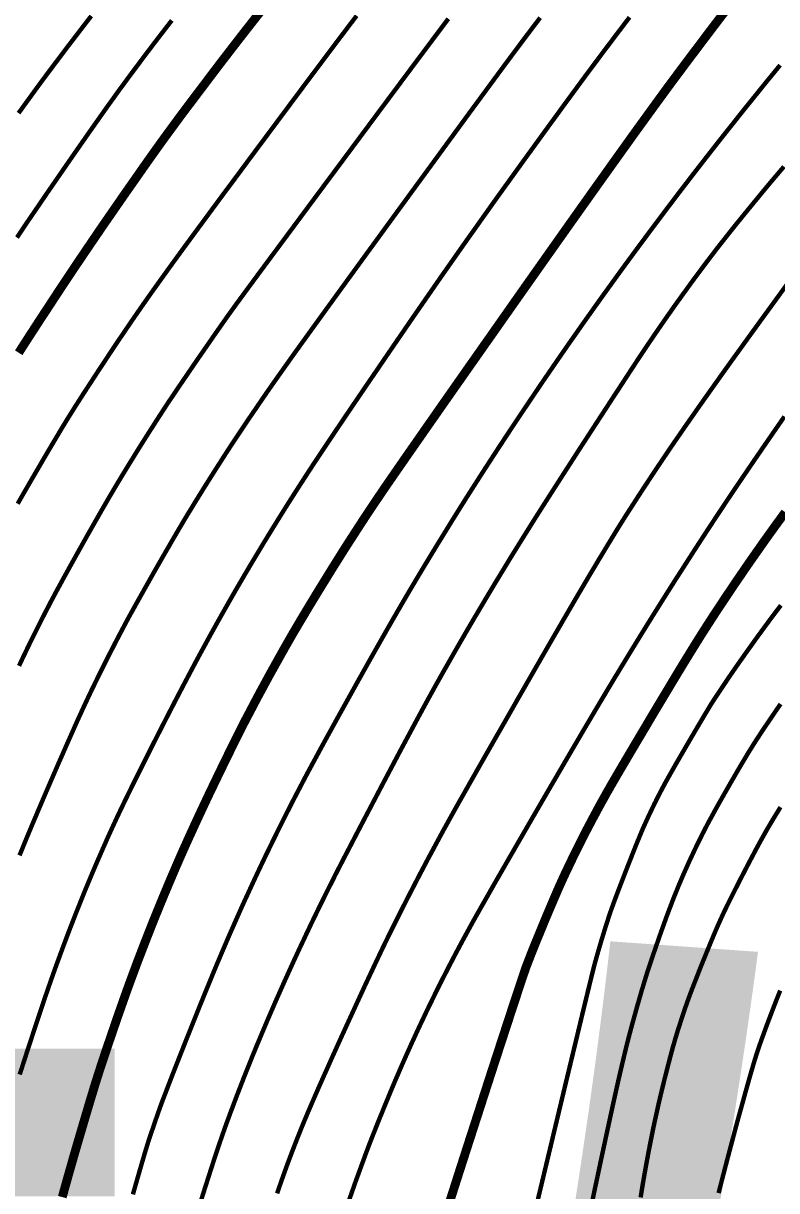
# Model space of a CAD drawing. Extents: x 36524600 to 36525730, y 2746759 to 2747713.
# Drawn here: x 36525031.42 to 36525044.22, y 2747535.47 to 2747555.33 of the extents above; entities that cross this region are included whole.
import ezdxf

# ---------------------------------------------------------------- set-up
doc = ezdxf.new("R2010")
doc.units = 0
doc.header["$LTSCALE"] = 1000
doc.header["$MEASUREMENT"] = 0
doc.layers.add('0-规划文字', color=7, linetype='Continuous')
doc.layers.add('DGX', color=251, linetype='Continuous')
doc.styles.add('黑体', font='simhei.ttf')

# ---------------------------------------------------------------- blocks, each defined once
blk = doc.blocks.new('dxt')
at = {"layer": 'DGX', "color": 253, "linetype": 'Continuous', "flags": 128}
for points, const_width in [([(36525031.336, 2747553.804), (36525031.448, 2747553.959), (36525031.552, 2747554.102), (36525031.647, 2747554.233), (36525031.735, 2747554.353), (36525031.815, 2747554.461), (36525031.887, 2747554.557), (36525031.955, 2747554.648), (36525032.023, 2747554.738), (36525032.091, 2747554.828), (36525032.159, 2747554.919), (36525032.228, 2747555.009), (36525032.297, 2747555.099), (36525032.365, 2747555.188), (36525032.434, 2747555.278), (36525032.503, 2747555.368), (36525032.572, 2747555.457)], 0.075), ([(36525031.309, 2747551.688), (36525031.396, 2747551.818), (36525031.49, 2747551.958), (36525031.593, 2747552.109), (36525031.703, 2747552.27), (36525031.82, 2747552.442), (36525031.946, 2747552.625), (36525032.079, 2747552.818), (36525032.22, 2747553.022), (36525032.361, 2747553.225), (36525032.493, 2747553.415), (36525032.618, 2747553.593), (36525032.735, 2747553.759), (36525032.843, 2747553.912), (36525032.944, 2747554.052), (36525033.036, 2747554.181), (36525033.121, 2747554.296), (36525033.201, 2747554.406), (36525033.282, 2747554.515), (36525033.364, 2747554.624), (36525033.445, 2747554.733), (36525033.527, 2747554.842), (36525033.609, 2747554.95), (36525033.691, 2747555.058), (36525033.774, 2747555.166), (36525033.857, 2747555.274), (36525033.941, 2747555.381)], 0.075), ([(36525031.339, 2747549.727), (36525031.398, 2747549.82), (36525031.465, 2747549.924), (36525031.538, 2747550.038), (36525031.619, 2747550.162), (36525031.707, 2747550.298), (36525031.803, 2747550.444), (36525031.905, 2747550.6), (36525032.015, 2747550.768), (36525032.13, 2747550.942), (36525032.248, 2747551.119), (36525032.368, 2747551.298), (36525032.491, 2747551.48), (36525032.616, 2747551.664), (36525032.743, 2747551.851), (36525032.874, 2747552.041), (36525033.007, 2747552.233), (36525033.136, 2747552.42), (36525033.258, 2747552.594), (36525033.371, 2747552.756), (36525033.475, 2747552.905), (36525033.571, 2747553.041), (36525033.659, 2747553.164), (36525033.738, 2747553.275), (36525033.808, 2747553.372), (36525033.879, 2747553.469), (36525033.958, 2747553.577), (36525034.046, 2747553.697), (36525034.143, 2747553.827), (36525034.249, 2747553.968), (36525034.363, 2747554.12), (36525034.487, 2747554.283), (36525034.619, 2747554.458), (36525034.755, 2747554.638), (36525034.893, 2747554.817), (36525035.031, 2747554.996), (36525035.169, 2747555.174), (36525035.308, 2747555.352), (36525035.448, 2747555.53)], 0.15), ([(36525031.321, 2747547.158), (36525031.403, 2747547.302), (36525031.492, 2747547.456), (36525031.587, 2747547.62), (36525031.683, 2747547.784), (36525031.772, 2747547.938), (36525031.856, 2747548.08), (36525031.934, 2747548.212), (36525032.006, 2747548.333), (36525032.072, 2747548.444), (36525032.132, 2747548.543), (36525032.187, 2747548.632), (36525032.242, 2747548.72), (36525032.304, 2747548.819), (36525032.373, 2747548.927), (36525032.449, 2747549.046), (36525032.533, 2747549.174), (36525032.623, 2747549.313), (36525032.72, 2747549.461), (36525032.825, 2747549.62), (36525032.933, 2747549.784), (36525033.042, 2747549.947), (36525033.152, 2747550.109), (36525033.262, 2747550.271), (36525033.373, 2747550.432), (36525033.485, 2747550.593), (36525033.598, 2747550.753), (36525033.712, 2747550.913), (36525033.836, 2747551.086), (36525033.981, 2747551.287), (36525034.147, 2747551.515), (36525034.334, 2747551.77), (36525034.542, 2747552.052), (36525034.77, 2747552.362), (36525035.02, 2747552.698), (36525035.29, 2747553.063), (36525035.56, 2747553.426), (36525035.809, 2747553.761), (36525036.037, 2747554.067), (36525036.243, 2747554.344), (36525036.429, 2747554.592), (36525036.594, 2747554.812), (36525036.737, 2747555.003), (36525036.859, 2747555.165), (36525036.971, 2747555.313), (36525037.083, 2747555.461)], 0.075), ([(36525031.344, 2747544.399), (36525031.401, 2747544.521), (36525031.454, 2747544.632), (36525031.502, 2747544.732), (36525031.545, 2747544.821), (36525031.587, 2747544.905), (36525031.629, 2747544.989), (36525031.671, 2747545.073), (36525031.713, 2747545.156), (36525031.755, 2747545.24), (36525031.798, 2747545.323), (36525031.841, 2747545.406), (36525031.884, 2747545.489), (36525031.931, 2747545.577), (36525031.983, 2747545.675), (36525032.042, 2747545.783), (36525032.106, 2747545.901), (36525032.177, 2747546.029), (36525032.253, 2747546.167), (36525032.336, 2747546.316), (36525032.424, 2747546.474), (36525032.513, 2747546.632), (36525032.597, 2747546.78), (36525032.675, 2747546.917), (36525032.747, 2747547.044), (36525032.815, 2747547.161), (36525032.876, 2747547.267), (36525032.933, 2747547.363), (36525032.983, 2747547.448), (36525033.031, 2747547.529), (36525033.08, 2747547.609), (36525033.128, 2747547.689), (36525033.177, 2747547.769), (36525033.226, 2747547.849), (36525033.275, 2747547.928), (36525033.324, 2747548.008), (36525033.374, 2747548.088), (36525033.423, 2747548.167), (36525033.473, 2747548.246), (36525033.523, 2747548.325), (36525033.573, 2747548.404), (36525033.624, 2747548.483), (36525033.674, 2747548.562), (36525033.725, 2747548.641), (36525033.776, 2747548.72), (36525033.83, 2747548.803), (36525033.891, 2747548.896), (36525033.96, 2747548.998), (36525034.035, 2747549.11), (36525034.117, 2747549.231), (36525034.206, 2747549.361), (36525034.301, 2747549.501), (36525034.404, 2747549.651), (36525034.507, 2747549.8), (36525034.604, 2747549.94), (36525034.694, 2747550.07), (36525034.778, 2747550.19), (36525034.855, 2747550.3), (36525034.926, 2747550.4), (36525034.991, 2747550.49), (36525035.049, 2747550.571), (36525035.125, 2747550.674), (36525035.241, 2747550.832), (36525035.398, 2747551.045), (36525035.596, 2747551.313), (36525035.835, 2747551.635), (36525036.115, 2747552.013), (36525036.435, 2747552.445), (36525036.797, 2747552.932), (36525037.162, 2747553.424), (36525037.493, 2747553.87), (36525037.79, 2747554.269), (36525038.054, 2747554.624), (36525038.284, 2747554.932), (36525038.48, 2747555.194), (36525038.642, 2747555.41)], 0.075), ([(36525031.352, 2747541.175), (36525031.408, 2747541.31), (36525031.463, 2747541.446), (36525031.521, 2747541.584), (36525031.581, 2747541.728), (36525031.645, 2747541.879), (36525031.712, 2747542.037), (36525031.782, 2747542.201), (36525031.855, 2747542.371), (36525031.932, 2747542.548), (36525032.011, 2747542.731), (36525032.09, 2747542.91), (36525032.163, 2747543.077), (36525032.231, 2747543.23), (36525032.293, 2747543.37), (36525032.35, 2747543.497), (36525032.402, 2747543.61), (36525032.448, 2747543.711), (36525032.489, 2747543.798), (36525032.527, 2747543.879), (36525032.565, 2747543.959), (36525032.604, 2747544.04), (36525032.643, 2747544.12), (36525032.682, 2747544.2), (36525032.722, 2747544.28), (36525032.761, 2747544.36), (36525032.801, 2747544.44), (36525032.841, 2747544.519), (36525032.881, 2747544.599), (36525032.922, 2747544.678), (36525032.963, 2747544.758), (36525033.004, 2747544.837), (36525033.045, 2747544.916), (36525033.087, 2747544.995), (36525033.128, 2747545.074), (36525033.173, 2747545.158), (36525033.223, 2747545.251), (36525033.28, 2747545.353), (36525033.342, 2747545.465), (36525033.41, 2747545.587), (36525033.484, 2747545.718), (36525033.563, 2747545.859), (36525033.648, 2747546.01), (36525033.734, 2747546.16), (36525033.814, 2747546.3), (36525033.89, 2747546.431), (36525033.959, 2747546.551), (36525034.024, 2747546.662), (36525034.083, 2747546.763), (36525034.137, 2747546.854), (36525034.186, 2747546.936), (36525034.232, 2747547.012), (36525034.279, 2747547.088), (36525034.325, 2747547.164), (36525034.372, 2747547.24), (36525034.419, 2747547.316), (36525034.466, 2747547.392), (36525034.513, 2747547.468), (36525034.561, 2747547.543), (36525034.608, 2747547.619), (36525034.656, 2747547.694), (36525034.704, 2747547.77), (36525034.752, 2747547.845), (36525034.8, 2747547.92), (36525034.848, 2747547.995), (36525034.897, 2747548.07), (36525034.945, 2747548.145), (36525034.997, 2747548.224), (36525035.056, 2747548.312), (36525035.121, 2747548.41), (36525035.192, 2747548.516), (36525035.27, 2747548.632), (36525035.355, 2747548.756), (36525035.446, 2747548.89), (36525035.544, 2747549.033), (36525035.665, 2747549.207), (36525035.826, 2747549.435), (36525036.026, 2747549.717), (36525036.268, 2747550.053), (36525036.549, 2747550.442), (36525036.87, 2747550.885), (36525037.231, 2747551.382), (36525037.632, 2747551.933), (36525038.034, 2747552.484), (36525038.397, 2747552.981), (36525038.721, 2747553.425), (36525039.006, 2747553.815), (36525039.253, 2747554.151), (36525039.46, 2747554.433), (36525039.629, 2747554.662), (36525039.759, 2747554.837), (36525039.869, 2747554.985), (36525039.98, 2747555.133), (36525040.091, 2747555.28), (36525040.203, 2747555.427)], 0.075), ([(36525031.355, 2747537.447), (36525031.412, 2747537.622), (36525031.473, 2747537.811), (36525031.539, 2747538.013), (36525031.605, 2747538.214), (36525031.667, 2747538.402), (36525031.726, 2747538.578), (36525031.78, 2747538.74), (36525031.831, 2747538.889), (36525031.878, 2747539.024), (36525031.921, 2747539.147), (36525031.96, 2747539.257), (36525031.997, 2747539.359), (36525032.035, 2747539.462), (36525032.073, 2747539.565), (36525032.111, 2747539.667), (36525032.149, 2747539.77), (36525032.188, 2747539.872), (36525032.227, 2747539.974), (36525032.267, 2747540.076), (36525032.306, 2747540.178), (36525032.347, 2747540.28), (36525032.387, 2747540.381), (36525032.428, 2747540.483), (36525032.469, 2747540.584), (36525032.511, 2747540.685), (36525032.553, 2747540.786), (36525032.595, 2747540.887), (36525032.638, 2747540.988), (36525032.681, 2747541.088), (36525032.725, 2747541.188), (36525032.769, 2747541.289), (36525032.813, 2747541.389), (36525032.857, 2747541.489), (36525032.902, 2747541.588), (36525032.948, 2747541.688), (36525032.997, 2747541.794), (36525033.053, 2747541.913), (36525033.117, 2747542.046), (36525033.187, 2747542.191), (36525033.265, 2747542.35), (36525033.351, 2747542.523), (36525033.443, 2747542.708), (36525033.543, 2747542.907), (36525033.644, 2747543.108), (36525033.743, 2747543.303), (36525033.839, 2747543.491), (36525033.932, 2747543.672), (36525034.022, 2747543.846), (36525034.109, 2747544.013), (36525034.193, 2747544.173), (36525034.274, 2747544.326), (36525034.353, 2747544.476), (36525034.434, 2747544.625), (36525034.515, 2747544.774), (36525034.596, 2747544.923), (36525034.678, 2747545.071), (36525034.761, 2747545.219), (36525034.844, 2747545.366), (36525034.928, 2747545.514), (36525035.012, 2747545.661), (36525035.097, 2747545.807), (36525035.183, 2747545.954), (36525035.269, 2747546.1), (36525035.356, 2747546.245), (36525035.443, 2747546.391), (36525035.531, 2747546.536), (36525035.619, 2747546.68), (36525035.708, 2747546.824), (36525035.797, 2747546.968), (36525035.887, 2747547.112), (36525035.978, 2747547.255), (36525036.069, 2747547.398), (36525036.161, 2747547.541), (36525036.253, 2747547.683), (36525036.345, 2747547.825), (36525036.444, 2747547.974), (36525036.553, 2747548.138), (36525036.672, 2747548.317), (36525036.803, 2747548.511), (36525036.943, 2747548.719), (36525037.095, 2747548.943), (36525037.257, 2747549.182), (36525037.43, 2747549.435), (36525037.602, 2747549.688), (36525037.765, 2747549.926), (36525037.917, 2747550.148), (36525038.059, 2747550.355), (36525038.191, 2747550.546), (36525038.312, 2747550.721), (36525038.423, 2747550.881), (36525038.523, 2747551.026), (36525038.619, 2747551.162), (36525038.715, 2747551.299), (36525038.81, 2747551.435), (36525038.906, 2747551.572), (36525039.002, 2747551.708), (36525039.099, 2747551.844), (36525039.195, 2747551.98), (36525039.292, 2747552.116), (36525039.39, 2747552.255), (36525039.493, 2747552.399), (36525039.601, 2747552.549), (36525039.713, 2747552.705), (36525039.829, 2747552.866), (36525039.949, 2747553.033), (36525040.074, 2747553.205), (36525040.203, 2747553.383), (36525040.331, 2747553.56), (36525040.453, 2747553.727), (36525040.569, 2747553.887), (36525040.679, 2747554.037), (36525040.783, 2747554.179), (36525040.88, 2747554.311), (36525040.972, 2747554.436), (36525041.057, 2747554.551), (36525041.14, 2747554.662), (36525041.223, 2747554.773), (36525041.306, 2747554.884), (36525041.389, 2747554.994), (36525041.472, 2747555.105), (36525041.556, 2747555.215), (36525041.639, 2747555.325), (36525041.723, 2747555.435)], 0.075), ([(36525032.079, 2747535.361), (36525032.129, 2747535.541), (36525032.179, 2747535.72), (36525032.23, 2747535.899), (36525032.281, 2747536.079), (36525032.333, 2747536.257), (36525032.384, 2747536.431), (36525032.432, 2747536.594), (36525032.477, 2747536.746), (36525032.519, 2747536.888), (36525032.558, 2747537.019), (36525032.595, 2747537.14), (36525032.628, 2747537.25), (36525032.659, 2747537.349), (36525032.69, 2747537.448), (36525032.725, 2747537.555), (36525032.763, 2747537.672), (36525032.805, 2747537.797), (36525032.85, 2747537.932), (36525032.899, 2747538.075), (36525032.951, 2747538.227), (36525033.006, 2747538.389), (36525033.064, 2747538.554), (36525033.122, 2747538.719), (36525033.181, 2747538.885), (36525033.241, 2747539.049), (36525033.302, 2747539.214), (36525033.363, 2747539.378), (36525033.426, 2747539.542), (36525033.489, 2747539.706), (36525033.553, 2747539.869), (36525033.617, 2747540.032), (36525033.683, 2747540.195), (36525033.749, 2747540.357), (36525033.816, 2747540.519), (36525033.884, 2747540.681), (36525033.952, 2747540.842), (36525034.021, 2747541.003), (36525034.092, 2747541.166), (36525034.166, 2747541.332), (36525034.242, 2747541.501), (36525034.321, 2747541.673), (36525034.402, 2747541.849), (36525034.486, 2747542.028), (36525034.572, 2747542.211), (36525034.661, 2747542.396), (36525034.748, 2747542.578), (36525034.83, 2747542.746), (36525034.906, 2747542.902), (36525034.977, 2747543.046), (36525035.042, 2747543.177), (36525035.101, 2747543.296), (36525035.155, 2747543.402), (36525035.203, 2747543.496), (36525035.249, 2747543.583), (36525035.295, 2747543.67), (36525035.341, 2747543.758), (36525035.387, 2747543.845), (36525035.433, 2747543.932), (36525035.48, 2747544.018), (36525035.527, 2747544.105), (36525035.574, 2747544.192), (36525035.621, 2747544.278), (36525035.669, 2747544.364), (36525035.717, 2747544.45), (36525035.765, 2747544.536), (36525035.813, 2747544.622), (36525035.861, 2747544.708), (36525035.91, 2747544.794), (36525035.959, 2747544.879), (36525036.011, 2747544.97), (36525036.071, 2747545.071), (36525036.137, 2747545.183), (36525036.21, 2747545.305), (36525036.289, 2747545.437), (36525036.376, 2747545.58), (36525036.469, 2747545.733), (36525036.57, 2747545.896), (36525036.674, 2747546.065), (36525036.779, 2747546.232), (36525036.884, 2747546.4), (36525036.991, 2747546.566), (36525037.098, 2747546.732), (36525037.206, 2747546.898), (36525037.315, 2747547.063), (36525037.425, 2747547.227), (36525037.559, 2747547.425), (36525037.742, 2747547.691), (36525037.973, 2747548.024), (36525038.253, 2747548.426), (36525038.581, 2747548.896), (36525038.957, 2747549.433), (36525039.382, 2747550.038), (36525039.855, 2747550.712), (36525040.333, 2747551.39), (36525040.772, 2747552.011), (36525041.171, 2747552.573), (36525041.531, 2747553.078), (36525041.852, 2747553.526), (36525042.134, 2747553.915), (36525042.376, 2747554.247), (36525042.579, 2747554.52), (36525042.757, 2747554.758), (36525042.924, 2747554.979), (36525043.079, 2747555.185), (36525043.224, 2747555.376), (36525043.358, 2747555.551)], 0.15), ([(36525033.28, 2747535.407), (36525033.332, 2747535.591), (36525033.38, 2747535.758), (36525033.423, 2747535.907), (36525033.461, 2747536.038), (36525033.495, 2747536.152), (36525033.524, 2747536.248), (36525033.549, 2747536.326), (36525033.572, 2747536.395), (36525033.595, 2747536.465), (36525033.619, 2747536.534), (36525033.642, 2747536.603), (36525033.666, 2747536.672), (36525033.69, 2747536.741), (36525033.714, 2747536.81), (36525033.738, 2747536.878), (36525033.766, 2747536.956), (36525033.802, 2747537.05), (36525033.844, 2747537.16), (36525033.893, 2747537.288), (36525033.949, 2747537.433), (36525034.012, 2747537.594), (36525034.082, 2747537.772), (36525034.159, 2747537.967), (36525034.238, 2747538.166), (36525034.314, 2747538.357), (36525034.387, 2747538.539), (36525034.457, 2747538.712), (36525034.524, 2747538.876), (36525034.588, 2747539.032), (36525034.648, 2747539.18), (36525034.706, 2747539.319), (36525034.763, 2747539.453), (36525034.82, 2747539.587), (36525034.877, 2747539.721), (36525034.935, 2747539.855), (36525034.994, 2747539.988), (36525035.053, 2747540.122), (36525035.112, 2747540.255), (36525035.172, 2747540.388), (36525035.233, 2747540.52), (36525035.294, 2747540.653), (36525035.355, 2747540.785), (36525035.417, 2747540.917), (36525035.479, 2747541.048), (36525035.542, 2747541.18), (36525035.606, 2747541.311), (36525035.67, 2747541.442), (36525035.734, 2747541.573), (36525035.799, 2747541.704), (36525035.864, 2747541.834), (36525035.93, 2747541.964), (36525035.996, 2747542.094), (36525036.063, 2747542.223), (36525036.131, 2747542.353), (36525036.198, 2747542.482), (36525036.271, 2747542.619), (36525036.354, 2747542.773), (36525036.447, 2747542.945), (36525036.549, 2747543.133), (36525036.662, 2747543.338), (36525036.784, 2747543.56), (36525036.917, 2747543.799), (36525037.059, 2747544.055), (36525037.203, 2747544.313), (36525037.341, 2747544.559), (36525037.473, 2747544.792), (36525037.598, 2747545.013), (36525037.718, 2747545.222), (36525037.832, 2747545.419), (36525037.939, 2747545.603), (36525038.041, 2747545.775), (36525038.139, 2747545.94), (36525038.238, 2747546.105), (36525038.338, 2747546.27), (36525038.438, 2747546.435), (36525038.539, 2747546.599), (36525038.64, 2747546.763), (36525038.741, 2747546.927), (36525038.843, 2747547.09), (36525038.946, 2747547.254), (36525039.051, 2747547.419), (36525039.157, 2747547.585), (36525039.264, 2747547.752), (36525039.373, 2747547.92), (36525039.483, 2747548.089), (36525039.595, 2747548.26), (36525039.708, 2747548.432), (36525039.822, 2747548.603), (36525039.934, 2747548.771), (36525040.046, 2747548.937), (36525040.156, 2747549.101), (36525040.265, 2747549.262), (36525040.374, 2747549.421), (36525040.481, 2747549.577), (36525040.587, 2747549.731), (36525040.693, 2747549.884), (36525040.8, 2747550.036), (36525040.906, 2747550.188), (36525041.014, 2747550.34), (36525041.121, 2747550.491), (36525041.229, 2747550.643), (36525041.337, 2747550.793), (36525041.446, 2747550.944), (36525041.555, 2747551.095), (36525041.664, 2747551.245), (36525041.774, 2747551.394), (36525041.884, 2747551.544), (36525041.995, 2747551.693), (36525042.106, 2747551.842), (36525042.217, 2747551.991), (36525042.329, 2747552.14), (36525042.441, 2747552.288), (36525042.553, 2747552.436), (36525042.666, 2747552.583), (36525042.779, 2747552.731), (36525042.893, 2747552.878), (36525043.006, 2747553.024), (36525043.121, 2747553.171), (36525043.235, 2747553.317), (36525043.35, 2747553.463), (36525043.466, 2747553.608), (36525043.581, 2747553.754), (36525043.697, 2747553.899), (36525043.814, 2747554.044), (36525043.93, 2747554.188), (36525044.047, 2747554.333), (36525044.165, 2747554.477), (36525044.282, 2747554.62)], 0.075), ([(36525044.347, 2747552.894), (36525044.231, 2747552.757), (36525044.115, 2747552.62), (36525044, 2747552.482), (36525043.886, 2747552.343), (36525043.776, 2747552.209), (36525043.673, 2747552.083), (36525043.577, 2747551.965), (36525043.489, 2747551.856), (36525043.409, 2747551.755), (36525043.336, 2747551.662), (36525043.27, 2747551.579), (36525043.211, 2747551.503), (36525043.157, 2747551.432), (36525043.102, 2747551.36), (36525043.048, 2747551.289), (36525042.994, 2747551.217), (36525042.94, 2747551.145), (36525042.887, 2747551.073), (36525042.833, 2747551.001), (36525042.78, 2747550.929), (36525042.727, 2747550.856), (36525042.675, 2747550.783), (36525042.622, 2747550.711), (36525042.57, 2747550.638), (36525042.517, 2747550.565), (36525042.465, 2747550.491), (36525042.414, 2747550.418), (36525042.362, 2747550.345), (36525042.311, 2747550.271), (36525042.26, 2747550.197), (36525042.209, 2747550.123), (36525042.158, 2747550.049), (36525042.108, 2747549.975), (36525042.057, 2747549.9), (36525042.007, 2747549.826), (36525041.957, 2747549.751), (36525041.901, 2747549.667), (36525041.832, 2747549.562), (36525041.75, 2747549.437), (36525041.656, 2747549.293), (36525041.549, 2747549.128), (36525041.428, 2747548.944), (36525041.295, 2747548.739), (36525041.149, 2747548.515), (36525041, 2747548.285), (36525040.857, 2747548.065), (36525040.721, 2747547.853), (36525040.59, 2747547.65), (36525040.466, 2747547.456), (36525040.347, 2747547.271), (36525040.235, 2747547.095), (36525040.129, 2747546.928), (36525040.027, 2747546.765), (36525039.925, 2747546.602), (36525039.823, 2747546.438), (36525039.722, 2747546.275), (36525039.622, 2747546.111), (36525039.522, 2747545.946), (36525039.422, 2747545.782), (36525039.323, 2747545.617), (36525039.225, 2747545.451), (36525039.127, 2747545.286), (36525039.029, 2747545.12), (36525038.932, 2747544.954), (36525038.836, 2747544.787), (36525038.74, 2747544.62), (36525038.645, 2747544.453), (36525038.55, 2747544.286), (36525038.451, 2747544.11), (36525038.343, 2747543.915), (36525038.227, 2747543.703), (36525038.103, 2747543.473), (36525037.97, 2747543.225), (36525037.828, 2747542.96), (36525037.678, 2747542.676), (36525037.519, 2747542.375), (36525037.363, 2747542.077), (36525037.221, 2747541.806), (36525037.093, 2747541.561), (36525036.979, 2747541.342), (36525036.879, 2747541.15), (36525036.793, 2747540.983), (36525036.721, 2747540.843), (36525036.664, 2747540.728), (36525036.613, 2747540.627), (36525036.562, 2747540.525), (36525036.512, 2747540.424), (36525036.462, 2747540.322), (36525036.412, 2747540.22), (36525036.363, 2747540.118), (36525036.313, 2747540.016), (36525036.265, 2747539.913), (36525036.216, 2747539.811), (36525036.168, 2747539.708), (36525036.119, 2747539.605), (36525036.072, 2747539.503), (36525036.024, 2747539.4), (36525035.977, 2747539.296), (36525035.93, 2747539.193), (36525035.883, 2747539.09), (36525035.837, 2747538.986), (36525035.791, 2747538.883), (36525035.745, 2747538.779), (36525035.699, 2747538.675), (36525035.654, 2747538.571), (36525035.609, 2747538.467), (36525035.564, 2747538.363), (36525035.52, 2747538.258), (36525035.476, 2747538.154), (36525035.432, 2747538.049), (36525035.388, 2747537.945), (36525035.345, 2747537.84), (36525035.302, 2747537.735), (36525035.26, 2747537.63), (36525035.218, 2747537.524), (36525035.176, 2747537.419), (36525035.135, 2747537.314), (36525035.094, 2747537.208), (36525035.053, 2747537.102), (36525035.013, 2747536.996), (36525034.973, 2747536.89), (36525034.933, 2747536.784), (36525034.894, 2747536.677), (36525034.855, 2747536.571), (36525034.815, 2747536.457), (36525034.771, 2747536.33), (36525034.723, 2747536.189), (36525034.672, 2747536.035), (36525034.617, 2747535.866), (36525034.559, 2747535.684), (36525034.496, 2747535.488), (36525034.43, 2747535.279)], 0.075), ([(36525044.398, 2747550.889), (36525044.216, 2747550.638), (36525044.017, 2747550.364), (36525043.814, 2747550.084), (36525043.621, 2747549.816), (36525043.437, 2747549.561), (36525043.263, 2747549.317), (36525043.099, 2747549.086), (36525042.944, 2747548.867), (36525042.799, 2747548.66), (36525042.663, 2747548.465), (36525042.533, 2747548.276), (36525042.403, 2747548.087), (36525042.275, 2747547.896), (36525042.147, 2747547.705), (36525042.021, 2747547.514), (36525041.895, 2747547.322), (36525041.771, 2747547.129), (36525041.647, 2747546.936), (36525041.515, 2747546.725), (36525041.365, 2747546.479), (36525041.196, 2747546.199), (36525041.009, 2747545.885), (36525040.804, 2747545.536), (36525040.581, 2747545.152), (36525040.339, 2747544.734), (36525040.079, 2747544.282), (36525039.822, 2747543.834), (36525039.591, 2747543.428), (36525039.383, 2747543.066), (36525039.201, 2747542.746), (36525039.044, 2747542.469), (36525038.911, 2747542.234), (36525038.803, 2747542.043), (36525038.72, 2747541.894), (36525038.649, 2747541.766), (36525038.579, 2747541.639), (36525038.509, 2747541.511), (36525038.44, 2747541.383), (36525038.371, 2747541.254), (36525038.302, 2747541.126), (36525038.234, 2747540.997), (36525038.166, 2747540.868), (36525038.099, 2747540.739), (36525038.032, 2747540.609), (36525037.965, 2747540.48), (36525037.899, 2747540.35), (36525037.833, 2747540.22), (36525037.768, 2747540.09), (36525037.703, 2747539.959), (36525037.638, 2747539.829), (36525037.57, 2747539.69), (36525037.495, 2747539.534), (36525037.413, 2747539.361), (36525037.324, 2747539.171), (36525037.227, 2747538.965), (36525037.124, 2747538.741), (36525037.014, 2747538.501), (36525036.896, 2747538.244), (36525036.779, 2747537.987), (36525036.67, 2747537.746), (36525036.57, 2747537.521), (36525036.477, 2747537.313), (36525036.393, 2747537.122), (36525036.317, 2747536.946), (36525036.249, 2747536.787), (36525036.189, 2747536.645), (36525036.134, 2747536.51), (36525036.08, 2747536.375), (36525036.027, 2747536.239), (36525035.975, 2747536.104), (36525035.924, 2747535.968), (36525035.874, 2747535.831), (36525035.825, 2747535.694), (36525035.777, 2747535.557), (36525035.731, 2747535.424)], 0.075), ([(36525044.356, 2747548.642), (36525044.169, 2747548.372), (36525043.991, 2747548.113), (36525043.821, 2747547.865), (36525043.66, 2747547.628), (36525043.507, 2747547.402), (36525043.363, 2747547.187), (36525043.228, 2747546.983), (36525043.101, 2747546.79), (36525042.978, 2747546.602), (36525042.856, 2747546.414), (36525042.735, 2747546.226), (36525042.614, 2747546.037), (36525042.493, 2747545.849), (36525042.373, 2747545.659), (36525042.254, 2747545.47), (36525042.135, 2747545.28), (36525042.017, 2747545.09), (36525041.899, 2747544.899), (36525041.782, 2747544.708), (36525041.665, 2747544.517), (36525041.549, 2747544.325), (36525041.433, 2747544.134), (36525041.318, 2747543.941), (36525041.203, 2747543.749), (36525041.085, 2747543.549), (36525040.958, 2747543.334), (36525040.824, 2747543.105), (36525040.681, 2747542.861), (36525040.53, 2747542.602), (36525040.371, 2747542.329), (36525040.204, 2747542.041), (36525040.029, 2747541.739), (36525039.857, 2747541.441), (36525039.7, 2747541.169), (36525039.558, 2747540.922), (36525039.43, 2747540.7), (36525039.318, 2747540.502), (36525039.22, 2747540.33), (36525039.137, 2747540.183), (36525039.068, 2747540.061), (36525039.008, 2747539.951), (36525038.948, 2747539.841), (36525038.888, 2747539.731), (36525038.829, 2747539.621), (36525038.77, 2747539.51), (36525038.712, 2747539.399), (36525038.654, 2747539.288), (36525038.597, 2747539.176), (36525038.54, 2747539.065), (36525038.484, 2747538.953), (36525038.428, 2747538.841), (36525038.373, 2747538.728), (36525038.318, 2747538.615), (36525038.263, 2747538.502), (36525038.21, 2747538.389), (36525038.156, 2747538.276), (36525038.103, 2747538.162), (36525038.051, 2747538.048), (36525037.999, 2747537.934), (36525037.948, 2747537.82), (36525037.897, 2747537.706), (36525037.846, 2747537.591), (36525037.797, 2747537.476), (36525037.747, 2747537.361), (36525037.698, 2747537.245), (36525037.649, 2747537.128), (36525037.6, 2747537.009), (36525037.551, 2747536.89), (36525037.502, 2747536.769), (36525037.452, 2747536.647), (36525037.403, 2747536.524), (36525037.354, 2747536.4), (36525037.303, 2747536.269), (36525037.249, 2747536.126), (36525037.192, 2747535.971), (36525037.131, 2747535.804), (36525037.066, 2747535.626), (36525036.999, 2747535.435), (36525036.928, 2747535.233)], 0.075), ([(36525044.369, 2747547.013), (36525044.283, 2747546.895), (36525044.197, 2747546.777), (36525044.112, 2747546.659), (36525044.027, 2747546.54), (36525043.943, 2747546.42), (36525043.859, 2747546.301), (36525043.775, 2747546.181), (36525043.692, 2747546.061), (36525043.61, 2747545.94), (36525043.527, 2747545.819), (36525043.446, 2747545.698), (36525043.364, 2747545.577), (36525043.284, 2747545.455), (36525043.203, 2747545.333), (36525043.123, 2747545.211), (36525043.044, 2747545.088), (36525042.96, 2747544.957), (36525042.867, 2747544.809), (36525042.765, 2747544.644), (36525042.653, 2747544.462), (36525042.533, 2747544.264), (36525042.403, 2747544.048), (36525042.264, 2747543.816), (36525042.115, 2747543.567), (36525041.97, 2747543.321), (36525041.839, 2747543.101), (36525041.723, 2747542.905), (36525041.622, 2747542.733), (36525041.536, 2747542.587), (36525041.465, 2747542.465), (36525041.408, 2747542.367), (36525041.367, 2747542.294), (36525041.332, 2747542.234), (36525041.299, 2747542.173), (36525041.265, 2747542.113), (36525041.231, 2747542.052), (36525041.198, 2747541.991), (36525041.165, 2747541.93), (36525041.132, 2747541.868), (36525041.099, 2747541.807), (36525041.067, 2747541.746), (36525041.034, 2747541.684), (36525041.002, 2747541.623), (36525040.97, 2747541.561), (36525040.939, 2747541.499), (36525040.907, 2747541.437), (36525040.876, 2747541.375), (36525040.845, 2747541.313), (36525040.814, 2747541.251), (36525040.783, 2747541.188), (36525040.753, 2747541.126), (36525040.723, 2747541.063), (36525040.693, 2747541), (36525040.663, 2747540.938), (36525040.633, 2747540.875), (36525040.604, 2747540.812), (36525040.573, 2747540.745), (36525040.539, 2747540.67), (36525040.502, 2747540.586), (36525040.463, 2747540.495), (36525040.42, 2747540.395), (36525040.374, 2747540.287), (36525040.325, 2747540.171), (36525040.273, 2747540.047), (36525040.222, 2747539.922), (36525040.174, 2747539.806), (36525040.129, 2747539.697), (36525040.089, 2747539.597), (36525040.052, 2747539.504), (36525040.019, 2747539.419), (36525039.989, 2747539.342), (36525039.963, 2747539.273), (36525039.928, 2747539.172), (36525039.87, 2747538.999), (36525039.789, 2747538.754), (36525039.685, 2747538.437), (36525039.558, 2747538.048), (36525039.408, 2747537.588), (36525039.236, 2747537.056), (36525039.041, 2747536.452), (36525038.843, 2747535.838), (36525038.664, 2747535.278)], 0.15), ([(36525044.295, 2747545.43), (36525044.177, 2747545.274), (36525044.068, 2747545.128), (36525043.968, 2747544.991), (36525043.876, 2747544.865), (36525043.792, 2747544.747), (36525043.713, 2747544.637), (36525043.641, 2747544.534), (36525043.573, 2747544.438), (36525043.512, 2747544.35), (36525043.456, 2747544.269), (36525043.406, 2747544.196), (36525043.362, 2747544.13), (36525043.322, 2747544.07), (36525043.285, 2747544.015), (36525043.252, 2747543.965), (36525043.221, 2747543.919), (36525043.194, 2747543.878), (36525043.17, 2747543.842), (36525043.149, 2747543.81), (36525043.132, 2747543.783), (36525043.111, 2747543.75), (36525043.081, 2747543.701), (36525043.041, 2747543.635), (36525042.993, 2747543.554), (36525042.935, 2747543.455), (36525042.867, 2747543.341), (36525042.79, 2747543.21), (36525042.704, 2747543.063), (36525042.618, 2747542.914), (36525042.539, 2747542.778), (36525042.468, 2747542.654), (36525042.405, 2747542.543), (36525042.35, 2747542.445), (36525042.304, 2747542.36), (36525042.265, 2747542.287), (36525042.234, 2747542.227), (36525042.208, 2747542.176), (36525042.185, 2747542.13), (36525042.165, 2747542.089), (36525042.147, 2747542.054), (36525042.132, 2747542.023), (36525042.12, 2747541.998), (36525042.11, 2747541.978), (36525042.103, 2747541.963), (36525042.096, 2747541.949), (36525042.087, 2747541.93), (36525042.076, 2747541.906), (36525042.063, 2747541.878), (36525042.047, 2747541.846), (36525042.03, 2747541.808), (36525042.011, 2747541.767), (36525041.99, 2747541.721), (36525041.965, 2747541.666), (36525041.936, 2747541.599), (36525041.903, 2747541.52), (36525041.865, 2747541.428), (36525041.823, 2747541.323), (36525041.776, 2747541.206), (36525041.725, 2747541.076), (36525041.669, 2747540.933), (36525041.614, 2747540.791), (36525041.564, 2747540.661), (36525041.519, 2747540.543), (36525041.479, 2747540.437), (36525041.445, 2747540.344), (36525041.415, 2747540.262), (36525041.391, 2747540.193), (36525041.372, 2747540.137), (36525041.356, 2747540.086), (36525041.34, 2747540.035), (36525041.323, 2747539.985), (36525041.308, 2747539.934), (36525041.292, 2747539.883), (36525041.276, 2747539.832), (36525041.261, 2747539.781), (36525041.245, 2747539.73), (36525041.23, 2747539.679), (36525041.215, 2747539.628), (36525041.2, 2747539.577), (36525041.185, 2747539.526), (36525041.171, 2747539.475), (36525041.156, 2747539.424), (36525041.142, 2747539.373), (36525041.128, 2747539.321), (36525041.097, 2747539.199), (36525041.032, 2747538.934), (36525040.933, 2747538.526), (36525040.801, 2747537.976), (36525040.634, 2747537.283), (36525040.434, 2747536.447), (36525040.2, 2747535.469), (36525039.932, 2747534.348)], 0.075), ([(36525044.29, 2747543.75), (36525044.213, 2747543.639), (36525044.142, 2747543.534), (36525044.076, 2747543.436), (36525044.015, 2747543.346), (36525043.959, 2747543.262), (36525043.909, 2747543.185), (36525043.864, 2747543.116), (36525043.824, 2747543.053), (36525043.785, 2747542.99), (36525043.741, 2747542.92), (36525043.694, 2747542.841), (36525043.643, 2747542.755), (36525043.587, 2747542.661), (36525043.528, 2747542.559), (36525043.464, 2747542.449), (36525043.397, 2747542.332), (36525043.33, 2747542.215), (36525043.268, 2747542.105), (36525043.21, 2747542.002), (36525043.157, 2747541.906), (36525043.109, 2747541.818), (36525043.065, 2747541.738), (36525043.027, 2747541.665), (36525042.993, 2747541.599), (36525042.961, 2747541.537), (36525042.93, 2747541.474), (36525042.899, 2747541.412), (36525042.868, 2747541.349), (36525042.838, 2747541.286), (36525042.808, 2747541.223), (36525042.779, 2747541.16), (36525042.749, 2747541.097), (36525042.72, 2747541.033), (36525042.692, 2747540.97), (36525042.663, 2747540.906), (36525042.635, 2747540.842), (36525042.608, 2747540.778), (36525042.58, 2747540.714), (36525042.553, 2747540.649), (36525042.527, 2747540.585), (36525042.5, 2747540.518), (36525042.471, 2747540.447), (36525042.442, 2747540.37), (36525042.411, 2747540.289), (36525042.379, 2747540.204), (36525042.345, 2747540.113), (36525042.311, 2747540.018), (36525042.275, 2747539.918), (36525042.239, 2747539.817), (36525042.205, 2747539.718), (36525042.171, 2747539.622), (36525042.139, 2747539.527), (36525042.107, 2747539.435), (36525042.077, 2747539.345), (36525042.048, 2747539.256), (36525042.02, 2747539.171), (36525041.992, 2747539.08), (36525041.961, 2747538.979), (36525041.927, 2747538.867), (36525041.892, 2747538.744), (36525041.853, 2747538.61), (36525041.813, 2747538.465), (36525041.77, 2747538.31), (36525041.725, 2747538.143), (36525041.673, 2747537.941), (36525041.61, 2747537.679), (36525041.535, 2747537.358), (36525041.45, 2747536.976), (36525041.354, 2747536.535), (36525041.246, 2747536.033), (36525041.127, 2747535.472), (36525040.998, 2747534.851)], 0.075), ([(36525044.288, 2747541.995), (36525044.23, 2747541.9), (36525044.176, 2747541.812), (36525044.127, 2747541.73), (36525044.083, 2747541.656), (36525044.044, 2747541.588), (36525044.006, 2747541.52), (36525043.964, 2747541.445), (36525043.919, 2747541.363), (36525043.871, 2747541.274), (36525043.82, 2747541.177), (36525043.765, 2747541.073), (36525043.707, 2747540.962), (36525043.646, 2747540.844), (36525043.585, 2747540.726), (36525043.529, 2747540.615), (36525043.477, 2747540.512), (36525043.429, 2747540.416), (36525043.385, 2747540.328), (36525043.346, 2747540.247), (36525043.311, 2747540.174), (36525043.281, 2747540.108), (36525043.251, 2747540.041), (36525043.218, 2747539.967), (36525043.182, 2747539.884), (36525043.144, 2747539.794), (36525043.103, 2747539.695), (36525043.059, 2747539.588), (36525043.012, 2747539.473), (36525042.962, 2747539.35), (36525042.913, 2747539.227), (36525042.868, 2747539.111), (36525042.826, 2747539.004), (36525042.787, 2747538.904), (36525042.752, 2747538.812), (36525042.721, 2747538.727), (36525042.694, 2747538.651), (36525042.67, 2747538.582), (36525042.648, 2747538.517), (36525042.626, 2747538.452), (36525042.605, 2747538.387), (36525042.584, 2747538.322), (36525042.563, 2747538.257), (36525042.542, 2747538.192), (36525042.522, 2747538.126), (36525042.502, 2747538.061), (36525042.482, 2747537.99), (36525042.459, 2747537.911), (36525042.435, 2747537.822), (36525042.409, 2747537.724), (36525042.381, 2747537.616), (36525042.351, 2747537.499), (36525042.319, 2747537.373), (36525042.286, 2747537.238), (36525042.252, 2747537.098), (36525042.219, 2747536.958), (36525042.188, 2747536.818), (36525042.157, 2747536.678), (36525042.127, 2747536.538), (36525042.099, 2747536.398), (36525042.071, 2747536.259), (36525042.044, 2747536.119), (36525042.019, 2747535.984), (36525041.996, 2747535.857), (36525041.975, 2747535.739), (36525041.956, 2747535.63), (36525041.939, 2747535.53), (36525041.924, 2747535.438), (36525041.911, 2747535.355)], 0.075), ([(36525044.284, 2747538.875), (36525044.236, 2747538.756), (36525044.19, 2747538.637), (36525044.144, 2747538.518), (36525044.1, 2747538.402), (36525044.059, 2747538.294), (36525044.022, 2747538.193), (36525043.988, 2747538.099), (36525043.957, 2747538.013), (36525043.929, 2747537.934), (36525043.905, 2747537.862), (36525043.883, 2747537.798), (36525043.862, 2747537.728), (36525043.835, 2747537.642), (36525043.805, 2747537.538), (36525043.77, 2747537.417), (36525043.731, 2747537.279), (36525043.687, 2747537.123), (36525043.64, 2747536.951), (36525043.587, 2747536.761), (36525043.532, 2747536.559), (36525043.476, 2747536.348), (36525043.418, 2747536.13), (36525043.359, 2747535.904), (36525043.298, 2747535.67), (36525043.236, 2747535.429)], 0.075)]:
    blk.add_lwpolyline(points, dxfattribs=dict(at, const_width=const_width))

msp = doc.modelspace()

# ---------------------------------------------------------------- block references
msp.add_blockref('dxt', (0, 0))

# ---------------------------------------------------------------- texts
at = {"layer": '0-规划文字', "color": 1, "style": '黑体'}
msp.add_text('原始坐标 勿动', height=26.2869, dxfattribs=at).set_placement((36524999.159, 2747509.738))

doc.saveas('drawing.dxf')
